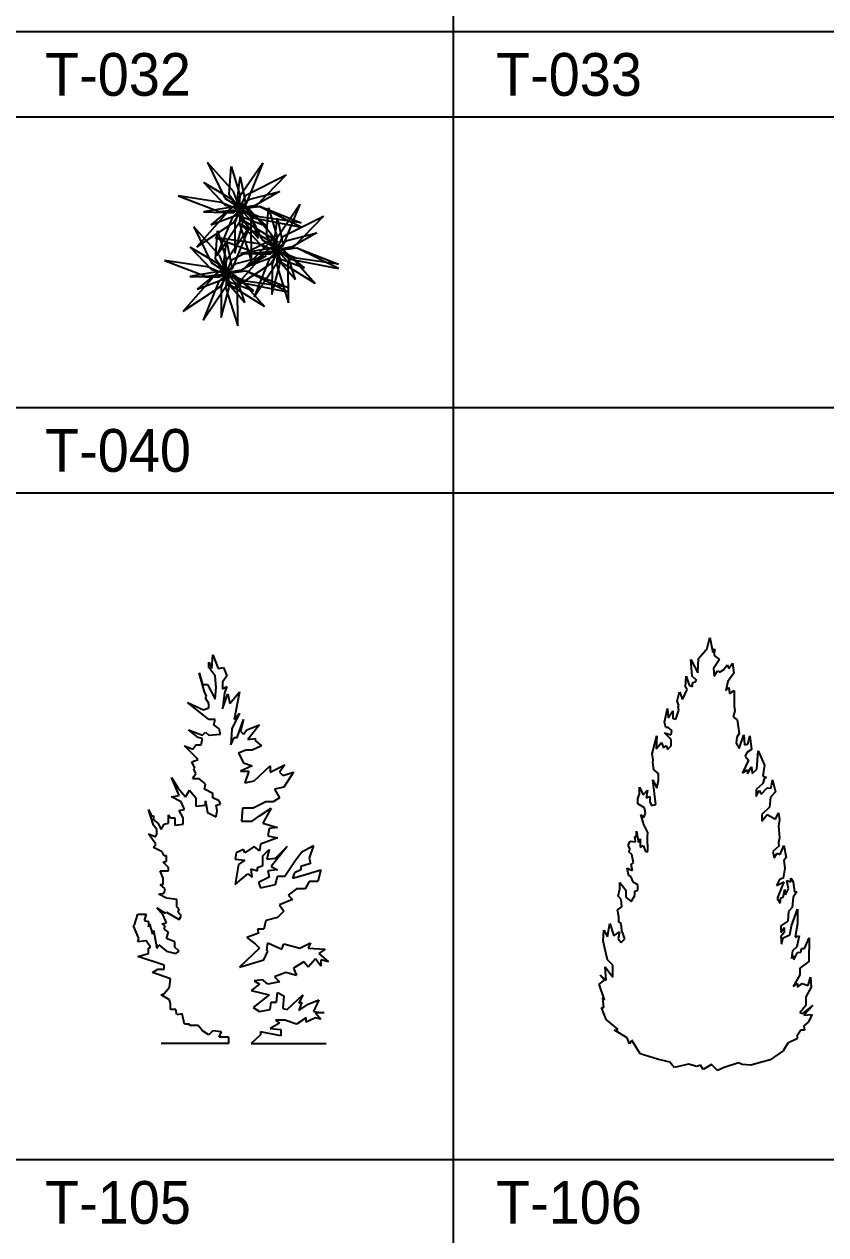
# Model space of a CAD drawing. Header units: millimetres. Extents: x 0 to 25200, y 0 to 17820.
# Drawn here: x 5728 to 7980, y 8963 to 12363 of the extents above; entities that cross this region are included whole.
import ezdxf
from ezdxf.enums import TextEntityAlignment as Align

# ---------------------------------------------------------------- set-up
doc = ezdxf.new("R2010")
doc.units = ezdxf.units.MM
doc.header["$LTSCALE"] = 100
doc.header["$MEASUREMENT"] = 0
for name, color, linetype in [('CO-TREE', 251, 'Continuous'), ('TB-FORM', 7, 'Continuous'), ('TB-TEXT', 4, 'Continuous')]:
    doc.layers.add(name, color=color, linetype=linetype)
doc.styles.add('DH-TEXT', font='')
doc.styles.get('DH-TEXT').set_extended_font_data('HY울릉도L')

# ---------------------------------------------------------------- blocks, each defined once
blk = doc.blocks.new('T-040')
at = {"layer": 'CO-TREE'}
for p, q in [((-107.3, 235), (-58.7, 134.7)), ((-34, 153.8), (-107.3, 235)), ((-45.9, 144.3), (-40.4, 223.9)), ((-40.4, 223.9), (-16.5, 144.3)), ((-19.6, 135.5), (48.1, 234.2)), ((48.1, 234.2), (0.3, 118)), ((-56.3, 114.8), (-117.6, 178.5)), ((-117.6, 178.5), (-41.9, 133.9)), ((-24.4, 118.8), (-14.9, 195.2)), ((-14.9, 195.2), (1.1, 118)), ((0.3, 143.5), (114.2, 200.8)), ((114.2, 200.8), (28.9, 112.4)), ((-189.3, 141.1), (-74.6, 97.3)), ((-68.2, 122.8), (-189.3, 141.1)), ((-18.1, 107.7), (-45.9, 144.3)), ((-17.3, 108.5), (-34, 153.8)), ((-16.5, 144.3), (-18.1, 107.7)), ((-17.3, 105.3), (0.3, 143.5)), ((12.2, 132.3), (95.8, 153.8)), ((95.8, 153.8), (26.6, 114)), ((-37.3, 109.9), (-118.1, 96.2)), ((-34, 112.1), (-97.5, 60.2)), ((-74.6, 97.3), (-20.4, 102.9)), ((-20.4, 102.9), (-68.2, 122.8)), ((-58.7, 134.7), (-17.3, 108.5)), ((-15.7, 105.3), (-56.3, 114.8)), ((-41.9, 133.9), (-15.7, 105.3)), ((-16, 104.5), (-37.6, 80)), ((-20.7, 103.4), (-37.3, 109.9)), ((-35.1, 94.1), (-20.7, 103.4)), ((-18.5, 103.4), (-34, 112.1)), ((-16.4, 104.9), (-30.1, 66.3)), ((-16.5, 106.1), (-24.4, 118.8)), ((-23.2, 88.3), (-18.5, 103.4)), ((-17.3, 106.1), (-19.6, 135.5)), ((-18.1, 106.1), (12.2, 132.3)), ((26.6, 114), (-18.1, 106.1)), ((0.3, 118), (-17.3, 106.1)), ((28.9, 112.4), (-17.3, 105.3)), ((-15.6, 104.5), (-16.7, 63)), ((1.1, 118), (-16.5, 106.1)), ((1, 105.6), (-16.4, 104.5)), ((-7.7, 64.8), (-16.4, 104.9)), ((-16.4, 104.5), (-14.2, 84)), ((-16, 104.2), (39.6, 112.1)), ((-13.5, 73.5), (-16, 104.5)), ((37.7, 82.5), (-16, 104.2)), ((-15.7, 106.1), (28.1, 83)), ((-2.9, 70.2), (-15.7, 106.1)), ((15.4, 72.1), (-15.6, 104.5)), ((40.3, 111), (-15.3, 104.9)), ((-15.3, 104.9), (21.2, 79.6)), ((17, 80.6), (-10.9, 106.9)), ((-10.9, 106.9), (-8.5, 74.2)), ((-3, 118.8), (45.6, 18.5)), ((70.3, 37.6), (-3, 118.8)), ((61.2, 55.5), (1, 105.6)), ((39.6, 112.1), (156.4, 65.6)), ((156.4, 53.3), (40.3, 111)), ((58.3, 28), (63.9, 107.6)), ((63.9, 107.6), (87.8, 28)), ((84.6, 19.3), (152.3, 118)), ((152.3, 118), (104.5, 1.8)), ((-52.1, 94.8), (-137.2, -1.9)), ((-118.1, 96.2), (-35.1, 94.1)), ((-97.5, 60.2), (-23.2, 88.3)), ((-37.6, 80), (-80.6, -26.4)), ((-80.6, -26.4), (-13.5, 73.5)), ((-13.1, 99.5), (-52.1, 94.8)), ((-32.2, 67.7), (-13.1, 99.5)), ((-14.2, 84), (61.2, 55.5)), ((-8.5, 74.2), (36.1, 22.5)), ((91.1, 11.3), (-2.9, 70.2)), ((16.5, -42.6), (15.4, 72.1)), ((36.1, 22.5), (17, 80.6)), ((21.2, 79.6), (156.4, 53.3)), ((28.1, 83), (91.1, 11.3)), ((156.4, 65.6), (37.7, 82.5)), ((79.8, 2.5), (89.4, 79)), ((89.4, 79), (105.3, 1.8)), ((104.5, 27.2), (218.4, 84.6)), ((218.4, 84.6), (133.2, -3.8)), ((-145.7, 54.1), (-97.1, -46.2)), ((-72.4, -27.1), (-145.7, 54.1)), ((-137.2, -1.9), (-32.2, 67.7)), ((-84.3, -36.7), (-78.8, 42.9)), ((-78.8, 42.9), (-54.9, -36.7)), ((-58, -45.4), (9.7, 53.3)), ((9.7, 53.3), (-38.1, -63)), ((-30.1, 66.3), (-30.4, -19.5)), ((-30.4, -19.5), (-7.7, 64.8)), ((-16.7, 63), (16.5, -42.6)), ((48, -1.4), (-13.4, 62.3)), ((-13.4, 62.3), (62.3, 17.7)), ((87, -7.8), (70.3, 37.6)), ((116.4, 16.1), (200.1, 37.6)), ((200.1, 37.6), (130.8, -2.2)), ((-85.1, 24.8), (29.6, -18.9)), ((36, 6.5), (-85.1, 24.8)), ((-62.8, -62.2), (-53.3, 14.3)), ((-53.3, 14.3), (-37.3, -63)), ((-38.1, -37.5), (75.8, 19.8)), ((75.8, 19.8), (-9.5, -68.5)), ((83.8, -13.4), (36, 6.5)), ((45.6, 18.5), (87, -7.8)), ((86.2, -8.6), (58.3, 28)), ((62.3, 17.7), (88.6, -11)), ((87.8, -10.2), (79.8, 2.5)), ((87, -10.2), (84.6, 19.3)), ((87.8, 28), (86.2, -8.6)), ((86.2, -10.2), (116.4, 16.1)), ((87, -11), (104.5, 27.2)), ((104.5, 1.8), (87, -10.2)), ((105.3, 1.8), (87.8, -10.2)), ((-94.7, -66.1), (-156, -2.4)), ((-156, -2.4), (-80.3, -47)), ((-55.7, -72.5), (-72.4, -27.1)), ((52.2, -21.5), (-33, -118.1)), ((-26.2, -48.6), (57.4, -27.1)), ((66.9, -6.3), (-13.9, -20)), ((-13.9, -20), (69.1, -22.2)), ((57.4, -27.1), (-11.9, -66.9)), ((70.2, -4.2), (6.7, -56.1)), ((6.7, -56.1), (81, -28)), ((29.6, -18.9), (83.8, -13.4)), ((88.6, -11), (48, -1.4)), ((91.1, -16.8), (52.2, -21.5)), ((88.2, -11.7), (66.6, -36.3)), ((83.5, -12.8), (66.9, -6.3)), ((69.1, -22.2), (83.5, -12.8)), ((85.7, -12.8), (70.2, -4.2)), ((72, -48.5), (91.1, -16.8)), ((87.9, -11.4), (74.2, -50)), ((81, -28), (85.7, -12.8)), ((130.8, -2.2), (86.2, -10.2)), ((133.2, -3.8), (87, -11)), ((88.6, -11.7), (87.5, -53.2)), ((105.2, -10.7), (87.9, -11.7)), ((96.5, -51.4), (87.9, -11.4)), ((87.9, -11.7), (90, -32.3)), ((88.2, -12.1), (143.8, -4.2)), ((90.8, -42.8), (88.2, -11.7)), ((142, -33.7), (88.2, -12.1)), ((101.3, -46), (88.6, -10.2)), ((88.6, -10.2), (132.4, -33.3)), ((119.6, -44.2), (88.6, -11.7)), ((144.5, -5.3), (89, -11.4)), ((89, -11.4), (125.4, -36.6)), ((90, -32.3), (165.4, -60.8)), ((93.4, -9.4), (95.7, -42)), ((121.2, -35.7), (93.4, -9.4)), ((165.4, -60.8), (105.2, -10.7)), ((132.4, -33.3), (195.3, -104.9)), ((260.7, -50.7), (142, -33.7)), ((143.8, -4.2), (260.7, -50.7)), ((260.7, -63), (144.5, -5.3)), ((-227.7, -39.9), (-113, -83.7)), ((-106.6, -58.2), (-227.7, -39.9)), ((-58.8, -78.1), (-106.6, -58.2)), ((-97.1, -46.2), (-55.7, -72.5)), ((-54.1, -75.7), (-94.7, -66.1)), ((-56.5, -73.3), (-84.3, -36.7)), ((-80.3, -47), (-54.1, -75.7)), ((-54.9, -74.9), (-62.8, -62.2)), ((-55.7, -74.9), (-58, -45.4)), ((-54.9, -36.7), (-56.5, -73.3)), ((-56.5, -74.9), (-26.2, -48.6)), ((-11.9, -66.9), (-56.5, -74.9)), ((-55.7, -75.7), (-38.1, -37.5)), ((-38.1, -63), (-55.7, -74.9)), ((-37.3, -63), (-54.9, -74.9)), ((-33, -118.1), (72, -48.5)), ((66.6, -36.3), (23.7, -142.6)), ((23.7, -142.6), (90.8, -42.8)), ((74.2, -50), (73.8, -135.8)), ((73.8, -135.8), (96.5, -51.4)), ((87.5, -53.2), (120.7, -158.9)), ((95.7, -42), (140.3, -93.8)), ((195.3, -104.9), (101.3, -46)), ((120.7, -158.9), (119.6, -44.2)), ((140.3, -93.8), (121.2, -35.7)), ((125.4, -36.6), (260.7, -63)), ((-90.5, -86.2), (-175.6, -182.8)), ((-75.7, -71), (-156.5, -84.7)), ((-156.5, -84.7), (-73.5, -86.9)), ((-72.4, -68.9), (-135.9, -120.8)), ((-135.9, -120.8), (-61.6, -92.7)), ((-76, -101), (-119, -207.4)), ((-113, -83.7), (-58.8, -78.1)), ((-51.5, -81.5), (-90.5, -86.2)), ((-54.4, -76.5), (-76, -101)), ((-59.1, -77.5), (-75.7, -71)), ((-73.5, -86.9), (-59.1, -77.5)), ((-56.9, -77.5), (-72.4, -68.9)), ((-70.6, -113.2), (-51.5, -81.5)), ((-54.8, -76.1), (-68.5, -114.7)), ((-61.6, -92.7), (-56.9, -77.5)), ((-9.5, -68.5), (-55.7, -75.7)), ((-54, -76.5), (-55.1, -117.9)), ((-37.4, -75.4), (-54.8, -76.5)), ((-46.1, -116.1), (-54.8, -76.1)), ((-54.8, -76.5), (-52.6, -97)), ((-54.4, -76.8), (1.2, -68.9)), ((-51.9, -107.5), (-54.4, -76.5)), ((-0.7, -98.5), (-54.4, -76.8)), ((-41.3, -110.7), (-54.1, -74.9)), ((-54.1, -74.9), (-10.3, -98)), ((-23, -108.9), (-54, -76.5)), ((1.9, -70), (-53.7, -76.1)), ((-53.7, -76.1), (-17.2, -101.3)), ((-52.6, -97), (22.8, -125.5)), ((-21.4, -100.4), (-49.3, -74.1)), ((-49.3, -74.1), (-46.9, -106.7)), ((22.8, -125.5), (-37.4, -75.4)), ((-2.3, -158.5), (-21.4, -100.4)), ((-17.2, -101.3), (118, -127.7)), ((-10.3, -98), (52.7, -169.6)), ((118, -115.4), (-0.7, -98.5)), ((1.2, -68.9), (118, -115.4)), ((118, -127.7), (1.9, -70)), ((-175.6, -182.8), (-70.6, -113.2)), ((-119, -207.4), (-51.9, -107.5)), ((-68.5, -114.7), (-68.8, -200.5)), ((-68.8, -200.5), (-46.1, -116.1)), ((-55.1, -117.9), (-21.9, -223.6)), ((-46.9, -106.7), (-2.3, -158.5)), ((52.7, -169.6), (-41.3, -110.7)), ((-21.9, -223.6), (-23, -108.9))]:
    blk.add_line(p, q, dxfattribs=at)
blk = doc.blocks.new('T-105')
at = {"layer": 'CO-TREE'}
for p, q in [((142.7456, 1052.672), (145.7152, 1091.328)), ((145.7152, 1091.328), (160.5888, 1052.672)), ((133.8112, 1055.6416), (133.8112, 1070.5152)), ((133.8112, 1070.5152), (142.7456, 1052.672)), ((151.6544, 1031.8592), (133.8112, 1055.6416)), ((160.5888, 1052.672), (175.4368, 1055.6416)), ((175.4368, 1055.6416), (184.3712, 1031.8592)), ((121.9328, 987.2384), (107.0592, 1040.768)), ((107.0592, 1040.768), (115.968, 1008.0512)), ((154.624, 999.1424), (151.6544, 1031.8592)), ((184.3712, 1031.8592), (172.4672, 1014.016)), ((115.968, 1008.0512), (130.8416, 1008.0512)), ((127.872, 975.36), (121.9328, 987.2384)), ((130.8416, 1008.0512), (151.6544, 966.4256)), ((151.6544, 966.4256), (154.624, 999.1424)), ((172.4672, 1014.016), (172.4672, 996.1728)), ((172.4672, 996.1728), (184.3712, 1002.112)), ((184.3712, 1002.112), (178.432, 984.2688)), ((193.28, 954.5472), (220.0576, 987.2384)), ((220.0576, 987.2384), (205.184, 909.9264)), ((118.9632, 921.8304), (74.3424, 957.5168)), ((74.3424, 957.5168), (118.9632, 936.704)), ((124.9024, 969.3952), (127.872, 975.36)), ((133.8112, 954.5472), (124.9024, 969.3952)), ((133.8112, 942.6432), (133.8112, 954.5472)), ((178.432, 984.2688), (172.4672, 939.6736)), ((172.4672, 939.6736), (187.3408, 981.2992)), ((187.3408, 981.2992), (193.28, 954.5472)), ((118.9632, 936.704), (133.8112, 942.6432)), ((133.8112, 909.9264), (118.9632, 921.8304)), ((220.0576, 927.7696), (199.2448, 883.1744)), ((205.184, 909.9264), (220.0576, 927.7696)), ((151.6544, 909.9264), (133.8112, 909.9264)), ((148.6848, 895.0528), (151.6544, 909.9264)), ((163.5584, 883.1744), (148.6848, 895.0528)), ((214.1184, 859.3664), (231.936, 909.9264)), ((231.936, 909.9264), (223.0272, 877.2096)), ((240.8704, 880.2048), (276.5568, 895.0528)), ((276.5568, 895.0528), (243.84, 853.4272)), ((104.0896, 859.3664), (77.312, 880.2048)), ((77.312, 880.2048), (115.968, 865.3312)), ((115.968, 856.3968), (104.0896, 859.3664)), ((112.9984, 838.5536), (115.968, 856.3968)), ((115.968, 865.3312), (124.9024, 874.24)), ((124.9024, 874.24), (133.8112, 865.3312)), ((133.8112, 865.3312), (166.528, 868.3008)), ((166.528, 868.3008), (163.5584, 883.1744)), ((199.2448, 883.1744), (196.2752, 838.5536)), ((196.2752, 838.5536), (205.184, 859.3664)), ((205.184, 859.3664), (214.1184, 859.3664)), ((223.0272, 877.2096), (231.936, 868.3008)), ((231.936, 868.3008), (240.8704, 880.2048)), ((243.84, 853.4272), (264.6528, 856.3968)), ((264.6528, 856.3968), (264.6528, 850.4576)), ((264.6528, 850.4576), (282.496, 835.584)), ((104.0896, 796.928), (65.4336, 835.584)), ((65.4336, 835.584), (89.216, 826.6752)), ((89.216, 826.6752), (98.1248, 838.5536)), ((98.1248, 838.5536), (112.9984, 838.5536)), ((237.9008, 823.7056), (217.088, 814.7712)), ((255.744, 823.7056), (237.9008, 823.7056)), ((282.496, 835.584), (255.744, 823.7056)), ((86.2464, 790.9888), (104.0896, 796.928)), ((95.1552, 773.1456), (86.2464, 790.9888)), ((217.088, 814.7712), (231.936, 788.0192)), ((231.936, 788.0192), (255.744, 779.0848)), ((306.2784, 761.2416), (347.9296, 782.0544)), ((347.9296, 782.0544), (333.056, 761.2416)), ((89.216, 743.3984), (92.1856, 749.3632)), ((92.1856, 770.176), (95.1552, 773.1456)), ((98.1248, 758.272), (92.1856, 770.176)), ((92.1856, 749.3632), (98.1248, 758.272)), ((255.744, 779.0848), (223.0272, 764.2112)), ((223.0272, 764.2112), (246.8096, 764.2112)), ((246.8096, 764.2112), (234.9312, 731.52)), ((261.6832, 737.4592), (306.2784, 779.0848)), ((306.2784, 779.0848), (306.2784, 761.2416)), ((333.056, 761.2416), (341.9648, 752.3328)), ((341.9648, 752.3328), (371.712, 761.2416)), ((371.712, 761.2416), (344.9344, 719.616)), ((50.56, 695.8336), (29.7472, 746.3936)), ((29.7472, 746.3936), (47.5904, 716.6464)), ((47.5904, 716.6464), (68.4032, 692.864)), ((107.0592, 743.3984), (89.216, 743.3984)), ((124.9024, 728.5504), (107.0592, 743.3984)), ((121.9328, 713.6768), (124.9024, 728.5504)), ((234.9312, 731.52), (261.6832, 737.4592)), ((344.9344, 719.616), (318.1824, 713.6768)), ((29.7472, 692.864), (50.56, 695.8336)), ((56.4992, 677.9904), (29.7472, 692.864)), ((68.4032, 692.864), (80.2816, 710.7072)), ((80.2816, 710.7072), (98.1248, 689.8944)), ((98.1248, 689.8944), (98.1248, 666.0864)), ((145.7152, 701.7728), (121.9328, 713.6768)), ((124.9024, 669.056), (124.9024, 680.96)), ((124.9024, 680.96), (130.8416, 648.2432)), ((145.7152, 689.8944), (145.7152, 701.7728)), ((163.5584, 680.96), (145.7152, 689.8944)), ((166.528, 672.0512), (163.5584, 680.96)), ((333.056, 689.8944), (315.2128, 677.9904)), ((318.1824, 713.6768), (333.056, 689.8944)), ((-20.8128, 612.5568), (-35.6864, 657.1776)), ((-35.6864, 657.1776), (-26.752, 639.3344)), ((50.56, 654.208), (65.4336, 657.1776)), ((62.464, 633.3952), (50.56, 654.208)), ((65.4336, 657.1776), (56.4992, 677.9904)), ((98.1248, 666.0864), (124.9024, 669.056)), ((130.8416, 648.2432), (154.624, 636.3648)), ((154.624, 669.056), (166.528, 672.0512)), ((157.6192, 654.208), (154.624, 669.056)), ((154.624, 636.3648), (157.6192, 654.208)), ((228.9664, 660.1472), (225.9968, 624.4608)), ((258.7136, 660.1472), (228.9664, 660.1472)), ((294.4, 677.9904), (258.7136, 660.1472)), ((276.5568, 639.3344), (309.2736, 660.1472)), ((309.2736, 660.1472), (285.4656, 618.5216)), ((315.2128, 677.9904), (294.4, 677.9904)), ((-26.752, 639.3344), (-20.8128, 639.3344)), ((-20.8128, 639.3344), (-20.8128, 627.4304)), ((-20.8128, 627.4304), (-8.9088, 618.5216)), ((-11.8784, 600.6784), (-20.8128, 612.5568)), ((-8.9088, 618.5216), (0, 600.6784)), ((0, 600.6784), (8.9344, 615.552)), ((8.9344, 615.552), (20.8128, 618.5216)), ((20.8128, 618.5216), (20.8128, 642.304)), ((20.8128, 642.304), (26.7776, 633.3952)), ((26.7776, 633.3952), (38.656, 633.3952)), ((38.656, 633.3952), (38.656, 612.5568)), ((38.656, 612.5568), (62.464, 615.552)), ((62.464, 615.552), (62.464, 633.3952)), ((225.9968, 624.4608), (255.744, 624.4608)), ((255.744, 624.4608), (276.5568, 639.3344)), ((285.4656, 618.5216), (327.1168, 606.6176)), ((-14.8736, 559.0528), (-35.6864, 588.7744)), ((-35.6864, 588.7744), (-14.8736, 579.8656)), ((-14.8736, 579.8656), (-14.8736, 585.8048)), ((-14.8736, 585.8048), (-11.8784, 585.8048)), ((-11.8784, 585.8048), (-11.8784, 600.6784)), ((303.3088, 603.648), (300.3392, 582.8352)), ((300.3392, 582.8352), (327.1168, 576.896)), ((327.1168, 606.6176), (303.3088, 603.648)), ((-20.8128, 550.1184), (-14.8736, 559.0528)), ((2.9696, 538.2144), (-20.8128, 550.1184)), ((231.936, 544.1792), (211.1232, 535.2448)), ((234.9312, 535.2448), (231.936, 544.1792)), ((261.6832, 553.088), (234.9312, 535.2448)), ((276.5568, 541.2096), (261.6832, 553.088)), ((279.5264, 559.0528), (276.5568, 541.2096)), ((327.1168, 576.896), (279.5264, 559.0528)), ((285.4656, 526.336), (303.3088, 544.1792)), ((303.3088, 544.1792), (297.3696, 517.4016)), ((353.8688, 553.088), (309.2736, 496.5888)), ((321.152, 520.3968), (353.8688, 553.088)), ((395.4944, 538.2144), (428.2112, 556.0576)), ((428.2112, 556.0576), (416.3072, 520.3968)), ((8.9344, 526.336), (2.9696, 538.2144)), ((5.9648, 508.4928), (14.8736, 511.4624)), ((14.8736, 526.336), (8.9344, 526.336)), ((14.8736, 511.4624), (14.8736, 526.336)), ((211.1232, 535.2448), (208.1536, 517.4016)), ((208.1536, 517.4016), (234.9312, 514.432)), ((234.9312, 514.432), (217.088, 502.5536)), ((285.4656, 499.5584), (285.4656, 526.336)), ((297.3696, 517.4016), (321.152, 520.3968)), ((347.9296, 469.8368), (377.6512, 514.432)), ((377.6512, 514.432), (395.4944, 538.2144)), ((416.3072, 520.3968), (419.2768, 505.5232)), ((5.9648, 463.8976), (-2.9696, 484.7104)), ((-2.9696, 484.7104), (20.8128, 484.7104)), ((20.8128, 493.6192), (5.9648, 508.4928)), ((20.8128, 484.7104), (20.8128, 493.6192)), ((217.088, 502.5536), (208.1536, 446.0544)), ((255.744, 466.8672), (252.7744, 490.6496)), ((252.7744, 490.6496), (270.6176, 484.7104)), ((270.6176, 493.6192), (285.4656, 499.5584)), ((270.6176, 484.7104), (270.6176, 493.6192)), ((327.1168, 487.68), (300.3392, 484.7104)), ((300.3392, 484.7104), (303.3088, 466.8672)), ((309.2736, 496.5888), (327.1168, 487.68)), ((374.6816, 478.7456), (368.7424, 463.8976)), ((392.5248, 487.68), (374.6816, 478.7456)), ((389.5552, 469.8368), (449.024, 487.68)), ((419.2768, 505.5232), (392.5248, 496.5888)), ((392.5248, 496.5888), (392.5248, 487.68)), ((449.024, 487.68), (440.0896, 454.9632)), ((11.904, 434.1504), (-2.9696, 446.0544)), ((-2.9696, 446.0544), (5.9648, 446.0544)), ((5.9648, 446.0544), (5.9648, 463.8976)), ((208.1536, 446.0544), (243.84, 475.776)), ((243.84, 475.776), (255.744, 466.8672)), ((303.3088, 466.8672), (273.5872, 451.9936)), ((273.5872, 451.9936), (279.5264, 437.12)), ((279.5264, 437.12), (321.152, 446.0544)), ((321.152, 446.0544), (327.1168, 469.8368)), ((327.1168, 469.8368), (347.9296, 469.8368)), ((368.7424, 463.8976), (389.5552, 469.8368)), ((416.3072, 454.9632), (404.4288, 434.1504)), ((440.0896, 454.9632), (416.3072, 454.9632)), ((-5.9392, 419.2768), (8.9344, 422.2464)), ((14.8736, 407.3984), (-5.9392, 419.2768)), ((8.9344, 422.2464), (11.904, 434.1504)), ((380.6208, 434.1504), (356.8384, 416.3072)), ((356.8384, 416.3072), (368.7424, 404.4032)), ((404.4288, 434.1504), (380.6208, 434.1504)), ((5.9648, 359.808), (-11.8784, 380.6208)), ((-11.8784, 380.6208), (11.904, 365.7472)), ((44.6208, 404.4032), (14.8736, 407.3984)), ((44.6208, 383.5904), (44.6208, 404.4032)), ((50.56, 377.6512), (44.6208, 383.5904)), ((47.5904, 368.7424), (50.56, 377.6512)), ((368.7424, 404.4032), (333.056, 389.5552)), ((333.056, 389.5552), (344.9344, 371.712)), ((-74.3424, 333.056), (-65.408, 362.7776)), ((-65.408, 362.7776), (-41.6256, 362.7776)), ((-41.6256, 362.7776), (-47.5648, 344.9344)), ((-47.5648, 344.9344), (-35.6864, 341.9648)), ((-35.6864, 341.9648), (-35.6864, 327.0912)), ((14.8736, 338.9952), (5.9648, 359.808)), ((11.904, 365.7472), (14.8736, 368.7424)), ((14.8736, 368.7424), (50.56, 347.904)), ((56.4992, 356.8384), (47.5904, 368.7424)), ((50.56, 347.904), (56.4992, 356.8384)), ((294.4, 344.9344), (288.4352, 321.152)), ((327.1168, 353.8688), (294.4, 344.9344)), ((344.9344, 371.712), (327.1168, 353.8688)), ((-77.312, 330.0608), (-74.3424, 333.056)), ((-62.4384, 294.4), (-77.312, 330.0608)), ((-35.6864, 327.0912), (-32.7168, 336.0256)), ((-32.7168, 336.0256), (-23.7824, 306.2784)), ((-23.7824, 306.2784), (-20.8128, 318.1824)), ((-20.8128, 318.1824), (-11.8784, 267.6224)), ((2.9696, 336.0256), (14.8736, 338.9952)), ((11.904, 330.0608), (2.9696, 336.0256)), ((8.9344, 321.152), (11.904, 330.0608)), ((20.8128, 312.2432), (8.9344, 321.152)), ((14.8736, 294.4), (20.8128, 312.2432)), ((273.5872, 309.248), (240.8704, 297.3696)), ((270.6176, 321.152), (273.5872, 309.248)), ((288.4352, 321.152), (270.6176, 321.152)), ((-65.408, 285.4656), (-62.4384, 294.4)), ((-41.6256, 288.4352), (-65.408, 285.4656)), ((-29.7216, 270.592), (-41.6256, 288.4352)), ((-11.8784, 267.6224), (-5.9392, 276.5568)), ((-5.9392, 276.5568), (14.8736, 258.7136)), ((38.656, 285.4656), (14.8736, 294.4)), ((38.656, 270.592), (38.656, 285.4656)), ((240.8704, 297.3696), (264.6528, 279.5264)), ((264.6528, 279.5264), (276.5568, 267.6224)), ((297.3696, 261.6832), (300.3392, 282.496)), ((300.3392, 282.496), (338.9952, 264.6528)), ((338.9952, 264.6528), (344.9344, 279.5264)), ((344.9344, 279.5264), (389.5552, 267.6224)), ((389.5552, 267.6224), (419.2768, 282.496)), ((419.2768, 282.496), (413.3376, 267.6224)), ((-65.408, 243.84), (-35.6864, 252.7488)), ((8.9344, 220.0576), (-65.408, 243.84)), ((-35.6864, 267.6224), (-29.7216, 270.592)), ((-35.6864, 252.7488), (-35.6864, 267.6224)), ((14.8736, 258.7136), (41.6256, 252.7488)), ((50.56, 258.7136), (38.656, 270.592)), ((41.6256, 252.7488), (50.56, 258.7136)), ((276.5568, 267.6224), (220.0576, 214.0928)), ((288.4352, 234.9056), (300.3392, 258.7136)), ((300.3392, 258.7136), (297.3696, 261.6832)), ((413.3376, 267.6224), (460.928, 264.6528)), ((460.928, 264.6528), (443.0848, 252.7488)), ((443.0848, 252.7488), (469.8368, 228.9664)), ((-23.7824, 199.2448), (-8.9088, 208.1536)), ((-8.9088, 208.1536), (8.9344, 208.1536)), ((8.9344, 208.1536), (8.9344, 220.0576)), ((220.0576, 214.0928), (288.4352, 234.9056)), ((401.4336, 228.9664), (371.712, 211.1232)), ((371.712, 211.1232), (380.6208, 190.3104)), ((413.3376, 214.0928), (401.4336, 228.9664)), ((434.1504, 237.9008), (413.3376, 214.0928)), ((449.024, 217.0624), (434.1504, 237.9008)), ((469.8368, 228.9664), (449.024, 234.9056)), ((449.024, 234.9056), (449.024, 217.0624)), ((26.7776, 181.4016), (-23.7824, 199.2448)), ((23.7824, 157.5936), (26.7776, 181.4016)), ((285.4656, 178.4064), (261.6832, 175.4368)), ((261.6832, 175.4368), (276.5568, 166.528)), ((300.3392, 166.528), (285.4656, 178.4064)), ((333.056, 172.4672), (300.3392, 166.528)), ((350.8992, 199.2448), (318.1824, 187.3408)), ((318.1824, 187.3408), (333.056, 172.4672)), ((380.6208, 190.3104), (350.8992, 199.2448)), ((0, 136.7808), (8.9344, 139.7504)), ((23.7824, 121.9072), (0, 136.7808)), ((8.9344, 139.7504), (23.7824, 157.5936)), ((276.5568, 166.528), (252.7744, 148.6848)), ((252.7744, 148.6848), (303.3088, 136.7808)), ((303.3088, 136.7808), (258.7136, 101.0944)), ((324.1216, 115.968), (327.1168, 142.7456)), ((327.1168, 142.7456), (344.9344, 133.8112)), ((353.8688, 95.1552), (398.464, 136.7808)), ((398.464, 136.7808), (386.5856, 112.9984)), ((26.7776, 110.0288), (23.7824, 121.9072)), ((26.7776, 95.1552), (26.7776, 110.0288)), ((306.2784, 95.1552), (309.2736, 115.968)), ((309.2736, 115.968), (324.1216, 115.968)), ((344.9344, 133.8112), (341.9648, 98.1248)), ((395.4944, 115.968), (386.5856, 92.1856)), ((386.5856, 112.9984), (395.4944, 115.968)), ((386.5856, 92.1856), (413.3376, 110.0288)), ((413.3376, 110.0288), (443.0848, 121.9072)), ((443.0848, 121.9072), (428.2112, 89.216)), ((41.6256, 95.1552), (26.7776, 95.1552)), ((44.6208, 80.2816), (41.6256, 95.1552)), ((59.4688, 83.2512), (44.6208, 80.2816)), ((65.4336, 53.5296), (59.4688, 83.2512)), ((258.7136, 101.0944), (276.5568, 89.216)), ((276.5568, 89.216), (306.2784, 95.1552)), ((341.9648, 98.1248), (353.8688, 95.1552)), ((407.3984, 71.3728), (380.6208, 53.5296)), ((434.1504, 71.3728), (407.3984, 59.4688)), ((407.3984, 59.4688), (407.3984, 71.3728)), ((428.2112, 89.216), (457.9328, 86.2464)), ((457.9328, 86.2464), (434.1504, 86.2464)), ((434.1504, 86.2464), (449.024, 68.4032)), ((449.024, 68.4032), (434.1504, 71.3728)), ((80.2816, 53.5296), (65.4336, 53.5296)), ((80.2816, 50.56), (80.2816, 53.5296)), ((104.0896, 50.56), (80.2816, 50.56)), ((115.968, 35.6864), (104.0896, 50.56)), ((133.8112, 23.7824), (115.968, 35.6864)), ((145.7152, 35.6864), (133.8112, 23.7824)), ((169.4976, 32.7168), (145.7152, 35.6864)), ((333.056, 56.4992), (306.2784, 41.6256)), ((306.2784, 41.6256), (336.0256, 38.656)), ((347.9296, 65.408), (321.152, 65.408)), ((321.152, 65.408), (333.056, 56.4992)), ((336.0256, 38.656), (336.0256, 20.8128)), ((380.6208, 53.5296), (347.9296, 65.408)), ((190.3104, 0), (0, 0)), ((163.5584, 17.8432), (169.4976, 32.7168)), ((190.3104, 17.8432), (163.5584, 17.8432)), ((190.3104, 0), (190.3104, 17.8432)), ((279.5264, 23.7824), (252.7744, 0)), ((252.7744, 0), (463.8976, 0)), ((336.0256, 20.8128), (279.5264, 32.7168)), ((279.5264, 32.7168), (279.5264, 23.7824))]:
    blk.add_line(p, q, dxfattribs=at)
blk = doc.blocks.new('T-106')
at = {"layer": 'CO-TREE'}
for p, q in [((-39.3012, 1178.3988), (-30.942, 1211.8572)), ((-30.942, 1211.8572), (-22.5828, 1170.0396)), ((-62.7156, 1153.2996), (-44.334, 1175.0508)), ((-44.334, 1175.0508), (-39.3012, 1178.3988)), ((-22.5828, 1170.0396), (-17.5716, 1180.062)), ((-17.5716, 1180.062), (-19.2348, 1161.6588)), ((-19.2348, 1161.6588), (-4.1796, 1149.9516)), ((-84.4668, 1149.9516), (-64.4004, 1113.1668)), ((-81.1188, 1103.1228), (-84.4668, 1149.9516)), ((-64.4004, 1113.1668), (-62.7156, 1153.2996)), ((-4.1796, 1149.9516), (-20.898, 1124.874)), ((-20.898, 1124.874), (-19.2348, 1103.1228)), ((7.5276, 1121.526), (17.5716, 1134.8964)), ((17.5716, 1134.8964), (22.5828, 1124.874)), ((22.5828, 1124.874), (32.6268, 1139.9292)), ((32.6268, 1139.9292), (35.9532, 1111.482)), ((-99.522, 1073.0124), (-97.8588, 1103.1228)), ((-97.8588, 1103.1228), (-89.478, 1078.0452)), ((-67.7484, 1091.4156), (-81.1188, 1103.1228)), ((-79.4556, 1084.7196), (-71.0964, 1088.0676)), ((-71.0964, 1088.0676), (-67.7484, 1091.4156)), ((-19.2348, 1103.1228), (-9.1908, 1118.178)), ((-9.1908, 1118.178), (-4.1796, 1114.83)), ((-4.1796, 1114.83), (7.5276, 1121.526)), ((19.2348, 1088.0676), (14.2236, 1062.99)), ((35.9532, 1111.482), (19.2348, 1088.0676)), ((-122.9364, 1032.8796), (-116.2404, 1059.642)), ((-116.2404, 1059.642), (-107.8812, 1037.8908)), ((-107.8812, 1037.8908), (-94.5108, 1066.3164)), ((-94.5108, 1066.3164), (-99.522, 1073.0124)), ((-89.478, 1078.0452), (-79.4556, 1074.6972)), ((-79.4556, 1074.6972), (-79.4556, 1084.7196)), ((14.2236, 1062.99), (22.5828, 1071.3492)), ((22.5828, 1071.3492), (24.246, 1054.6092)), ((24.246, 1054.6092), (37.638, 1062.99)), ((37.638, 1062.99), (37.638, 1019.4876)), ((-117.9252, 1021.1724), (-122.9364, 1032.8796)), ((-119.5884, 1016.1396), (-117.9252, 1021.1724)), ((-158.058, 974.322), (-149.6988, 1012.7916)), ((-149.6988, 1012.7916), (-148.0356, 986.0292)), ((-148.0356, 986.0292), (-134.6436, 1006.1172)), ((-134.6436, 1006.1172), (-134.6436, 984.366)), ((-126.2844, 982.7028), (-117.9252, 1007.7804)), ((-117.9252, 1007.7804), (-119.5884, 1016.1396)), ((39.3012, 1006.1172), (34.29, 989.3772)), ((34.29, 989.3772), (45.9972, 981.018)), ((37.638, 1019.4876), (39.3012, 1006.1172)), ((-154.7316, 959.2668), (-158.058, 974.322)), ((-148.0356, 959.2668), (-154.7316, 959.2668)), ((-137.9916, 950.9076), (-148.0356, 959.2668)), ((-134.6436, 984.366), (-126.2844, 982.7028)), ((45.9972, 981.018), (51.0084, 942.5484)), ((-193.2012, 885.6756), (-179.8092, 935.8524)), ((-179.8092, 935.8524), (-181.494, 899.0676)), ((-158.058, 944.2116), (-139.6764, 939.2004)), ((-139.6764, 925.83), (-158.058, 944.2116)), ((-139.6764, 939.2004), (-137.9916, 950.9076)), ((-139.6764, 907.4268), (-139.6764, 925.83)), ((44.334, 932.5044), (42.6492, 915.786)), ((51.0084, 942.5484), (44.334, 932.5044)), ((51.0084, 900.7308), (64.4004, 939.2004)), ((64.4004, 939.2004), (66.0636, 910.7748)), ((76.1076, 912.438), (81.1188, 935.8524)), ((81.1188, 935.8524), (86.1516, 897.3828)), ((-189.8532, 868.9572), (-193.2012, 885.6756)), ((-181.494, 899.0676), (-166.4388, 917.4492)), ((-166.4388, 917.4492), (-161.406, 902.4156)), ((-161.406, 902.4156), (-153.0468, 909.09)), ((-153.0468, 909.09), (-149.6988, 897.3828)), ((-149.6988, 897.3828), (-139.6764, 907.4268)), ((42.6492, 915.786), (51.0084, 900.7308)), ((66.0636, 910.7748), (76.1076, 912.438)), ((72.7596, 889.0236), (67.7484, 878.9796)), ((86.1516, 897.3828), (72.7596, 889.0236)), ((101.2068, 842.1948), (104.5332, 894.0348)), ((104.5332, 894.0348), (122.9364, 853.902)), ((-191.5164, 860.598), (-189.8532, 868.9572)), ((-188.1684, 840.51), (-191.5164, 860.598)), ((77.7708, 867.2724), (61.0524, 832.1508)), ((67.7484, 878.9796), (77.7708, 867.2724)), ((122.9364, 853.902), (117.9252, 823.7916)), ((-174.798, 830.4876), (-188.1684, 840.51)), ((-174.798, 810.3996), (-174.798, 830.4876)), ((61.0524, 832.1508), (74.4444, 840.51)), ((74.4444, 830.4876), (86.1516, 848.8908)), ((74.4444, 840.51), (74.4444, 830.4876)), ((86.1516, 848.8908), (87.8148, 830.4876)), ((87.8148, 830.4876), (101.2068, 842.1948)), ((117.9252, 823.7916), (127.9692, 818.7804)), ((127.9692, 818.7804), (121.2732, 815.4324)), ((-228.3228, 792.018), (-218.2788, 770.2668)), ((-228.3228, 771.93), (-228.3228, 792.018)), ((-218.2788, 770.2668), (-206.5716, 783.6372)), ((-206.5716, 783.6372), (-209.9196, 761.9076)), ((-191.5164, 812.0844), (-179.8092, 788.67)), ((-183.1572, 743.5044), (-191.5164, 812.0844)), ((-179.8092, 788.67), (-174.798, 810.3996)), ((117.9252, 802.0404), (99.522, 785.322)), ((99.522, 785.322), (99.522, 765.2556)), ((99.522, 765.2556), (107.8812, 781.974)), ((107.8812, 781.974), (112.914, 771.93)), ((112.914, 771.93), (129.6324, 790.3332)), ((121.2732, 815.4324), (117.9252, 802.0404)), ((129.6324, 790.3332), (141.3396, 788.67)), ((141.3396, 788.67), (144.6876, 812.0844)), ((144.6876, 812.0844), (153.0468, 778.626)), ((-233.334, 760.2228), (-228.3228, 771.93)), ((-233.334, 745.1676), (-233.334, 760.2228)), ((-209.9196, 761.9076), (-199.8756, 765.2556)), ((-199.8756, 765.2556), (-199.8756, 750.2004)), ((-199.8756, 750.2004), (-194.8644, 740.1564)), ((139.6764, 763.5708), (136.3284, 735.1452)), ((153.0468, 778.626), (139.6764, 763.5708)), ((-214.9308, 733.4604), (-233.334, 745.1676)), ((-224.9748, 715.0572), (-216.6156, 706.698)), ((-216.6156, 686.6316), (-224.9748, 715.0572)), ((-216.6156, 706.698), (-211.5828, 718.4052)), ((-211.5828, 718.4052), (-214.9308, 733.4604)), ((-194.8644, 740.1564), (-183.1572, 743.5044)), ((136.3284, 735.1452), (114.5772, 715.0572)), ((114.5772, 696.6756), (129.6324, 715.0572)), ((114.5772, 715.0572), (114.5772, 696.6756)), ((129.6324, 715.0572), (153.0468, 701.6868)), ((153.0468, 701.6868), (161.406, 720.09)), ((161.406, 720.09), (164.754, 700.0236)), ((-204.9084, 664.8804), (-216.6156, 686.6316)), ((164.754, 700.0236), (161.406, 683.2836)), ((161.406, 683.2836), (164.754, 649.8252)), ((-241.6932, 653.1732), (-236.682, 653.1732)), ((-240.03, 638.118), (-241.6932, 653.1732)), ((-236.682, 668.2284), (-231.6708, 636.4548)), ((-236.682, 653.1732), (-236.682, 668.2284)), ((-231.6708, 636.4548), (-226.638, 646.4772)), ((-226.638, 646.4772), (-226.638, 623.0628)), ((-206.5716, 653.1732), (-204.9084, 664.8804)), ((-204.9084, 611.3556), (-206.5716, 653.1732)), ((164.754, 649.8252), (161.406, 636.4548)), ((-260.0964, 628.0956), (-255.0852, 639.8028)), ((-255.0852, 618.0516), (-260.0964, 628.0956)), ((-258.4332, 609.6924), (-255.0852, 618.0516)), ((-255.0852, 639.8028), (-240.03, 638.118)), ((-226.638, 623.0628), (-218.2788, 628.0956)), ((-218.2788, 628.0956), (-211.5828, 611.3556)), ((163.0908, 626.4108), (146.3508, 611.3556)), ((161.406, 636.4548), (163.0908, 626.4108)), ((166.4388, 602.9964), (176.4612, 628.0956)), ((176.4612, 628.0956), (183.1572, 594.6372)), ((-250.074, 602.9964), (-258.4332, 609.6924)), ((-251.7372, 574.5708), (-245.0412, 579.582)), ((-245.0412, 579.582), (-250.074, 602.9964)), ((-211.5828, 611.3556), (-204.9084, 611.3556)), ((146.3508, 611.3556), (149.6988, 592.9524)), ((149.6988, 592.9524), (158.058, 606.3444)), ((158.058, 606.3444), (166.4388, 602.9964)), ((183.1572, 594.6372), (176.4612, 586.278)), ((176.4612, 586.278), (179.8092, 564.5268)), ((-263.4444, 564.5268), (-248.3892, 557.8308)), ((-258.4332, 542.7756), (-263.4444, 564.5268)), ((-248.3892, 557.8308), (-251.7372, 574.5708)), ((179.8092, 564.5268), (174.798, 536.1012)), ((-283.5108, 524.3724), (-266.7924, 502.6428)), ((-283.5108, 505.9908), (-283.5108, 524.3724)), ((-253.4004, 541.1124), (-258.4332, 542.7756)), ((-245.0412, 524.3724), (-253.4004, 541.1124)), ((-233.334, 517.698), (-245.0412, 524.3724)), ((-233.334, 502.6428), (-233.334, 517.698)), ((164.754, 532.7532), (156.3948, 516.0132)), ((156.3948, 516.0132), (176.4612, 526.0572)), ((176.4612, 526.0572), (158.058, 479.2284)), ((174.798, 536.1012), (164.754, 532.7532)), ((189.8532, 505.9908), (184.8204, 529.4052)), ((184.8204, 529.4052), (196.5492, 526.0572)), ((196.5492, 536.1012), (203.2236, 526.0572)), ((196.5492, 526.0572), (196.5492, 536.1012)), ((203.2236, 526.0572), (206.5716, 497.61)), ((-288.5436, 485.9028), (-283.5108, 505.9908)), ((-280.1628, 475.8804), (-288.5436, 485.9028)), ((-266.7924, 502.6428), (-266.7924, 482.5764)), ((-266.7924, 482.5764), (-251.7372, 470.8476)), ((-251.7372, 470.8476), (-241.6932, 487.5876)), ((-241.6932, 499.2948), (-233.334, 502.6428)), ((-241.6932, 487.5876), (-241.6932, 499.2948)), ((158.058, 479.2284), (166.4388, 465.8364)), ((166.4388, 465.8364), (168.102, 480.8916)), ((168.102, 480.8916), (174.798, 482.5764)), ((174.798, 482.5764), (179.8092, 504.306)), ((179.8092, 504.306), (181.494, 489.2508)), ((181.494, 489.2508), (189.8532, 505.9908)), ((203.2236, 482.5764), (199.8756, 454.1292)), ((213.2676, 497.61), (203.2236, 482.5764)), ((206.5716, 497.61), (213.2676, 497.61)), ((-290.2068, 447.4332), (-278.4996, 455.814)), ((-286.8588, 427.3668), (-290.2068, 447.4332)), ((-278.4996, 455.814), (-280.1628, 475.8804)), ((189.8532, 442.422), (188.1684, 415.6596)), ((199.8756, 454.1292), (189.8532, 442.422)), ((198.2124, 402.2892), (214.9308, 449.118)), ((214.9308, 449.118), (214.9308, 408.9636)), ((-318.6324, 372.1788), (-311.958, 408.9636)), ((-311.958, 408.9636), (-300.2508, 373.842)), ((-286.8588, 412.3116), (-286.8588, 427.3668)), ((-280.1628, 408.9636), (-286.8588, 412.3116)), ((-278.4996, 388.8972), (-280.1628, 408.9636)), ((188.1684, 415.6596), (168.102, 402.2892)), ((214.9308, 408.9636), (208.2564, 370.494)), ((-330.3612, 360.4716), (-328.6764, 390.5604)), ((-328.6764, 390.5604), (-318.6324, 372.1788)), ((-300.2508, 373.842), (-285.1956, 385.5492)), ((-285.1956, 385.5492), (-288.5436, 365.4828)), ((-270.1404, 365.4828), (-278.4996, 388.8972)), ((168.102, 402.2892), (168.102, 383.886)), ((168.102, 383.886), (178.146, 397.2564)), ((178.146, 383.886), (168.102, 372.1788)), ((174.798, 368.8308), (193.2012, 377.19)), ((178.146, 397.2564), (178.146, 383.886)), ((193.2012, 377.19), (198.2124, 402.2892)), ((-325.3284, 335.3724), (-330.3612, 360.4716)), ((-288.5436, 365.4828), (-280.1628, 355.4388)), ((-280.1628, 355.4388), (-270.1404, 365.4828)), ((168.102, 372.1788), (169.7652, 350.4276)), ((169.7652, 350.4276), (174.798, 368.8308)), ((213.2676, 343.7316), (201.5604, 332.0244)), ((208.2564, 370.494), (219.9636, 373.842)), ((219.9636, 373.842), (213.2676, 343.7316)), ((235.0188, 338.7204), (248.3892, 368.8308)), ((248.3892, 368.8308), (246.726, 301.914)), ((-318.6324, 306.9468), (-325.3284, 335.3724)), ((-303.5988, 291.8916), (-318.6324, 306.9468)), ((201.5604, 332.0244), (198.2124, 310.2732)), ((198.2124, 310.2732), (203.2236, 318.654)), ((203.2236, 318.654), (204.9084, 306.9468)), ((204.9084, 306.9468), (214.9308, 327.0132)), ((214.9308, 327.0132), (224.9748, 328.6764)), ((224.9748, 328.6764), (226.638, 338.7204)), ((226.638, 338.7204), (235.0188, 338.7204)), ((-325.3284, 286.8588), (-303.5988, 258.4332)), ((-321.9804, 248.3892), (-325.3284, 286.8588)), ((-303.5988, 258.4332), (-303.5988, 291.8916)), ((246.726, 301.914), (221.6268, 283.5108)), ((221.6268, 283.5108), (221.6268, 265.1292)), ((-342.0684, 238.3668), (-327.0132, 250.074)), ((-327.0132, 194.8644), (-342.0684, 238.3668)), ((-338.7204, 263.4444), (-321.9804, 248.3892)), ((-327.0132, 250.074), (-338.7204, 263.4444)), ((221.6268, 265.1292), (203.2236, 231.6708)), ((203.2236, 231.6708), (214.9308, 240.03)), ((214.9308, 229.986), (228.3228, 240.03)), ((214.9308, 240.03), (214.9308, 229.986)), ((228.3228, 240.03), (245.0412, 235.0188)), ((245.0412, 235.0188), (251.7372, 258.4332)), ((251.7372, 258.4332), (253.4004, 229.986)), ((253.4004, 229.986), (238.3452, 203.2236)), ((-335.3724, 173.1132), (-328.6764, 173.1132)), ((-321.9804, 139.6764), (-335.3724, 173.1132)), ((-328.6764, 173.1132), (-332.0244, 199.8756)), ((-332.0244, 199.8756), (-327.0132, 194.8644)), ((238.3452, 178.146), (221.6268, 158.0796)), ((229.986, 156.3948), (258.4332, 178.146)), ((258.4332, 178.146), (233.334, 151.3836)), ((238.3452, 203.2236), (238.3452, 178.146)), ((-288.5436, 111.2292), (-321.9804, 139.6764)), ((221.6268, 158.0796), (229.986, 156.3948)), ((233.334, 151.3836), (256.7484, 153.0468)), ((256.7484, 153.0468), (245.0412, 131.3172)), ((-298.566, 109.566), (-288.5436, 111.2292)), ((-263.4444, 87.8148), (-298.566, 109.566)), ((224.9748, 109.566), (213.2676, 92.826)), ((235.0188, 109.566), (224.9748, 109.566)), ((245.0412, 131.3172), (233.334, 121.2732)), ((233.334, 121.2732), (235.0188, 109.566)), ((-256.7484, 71.0964), (-263.4444, 87.8148)), ((-251.7372, 79.4556), (-256.7484, 71.0964)), ((-226.638, 42.6492), (-250.074, 81.1188)), ((188.1684, 72.7596), (174.798, 51.0084)), ((214.9308, 86.1516), (188.1684, 72.7596)), ((213.2676, 92.826), (214.9308, 86.1516)), ((-178.146, 27.594), (-226.638, 42.6492)), ((174.798, 51.0084), (137.9916, 25.9308)), ((-143.0028, 19.2348), (-178.146, 27.594)), ((-131.2956, 4.1796), (-143.0028, 19.2348)), ((-91.1628, 14.2236), (-131.2956, 4.1796)), ((-67.7484, 7.5276), (-91.1628, 14.2236)), ((-57.7044, 10.8756), (-67.7484, 7.5276)), ((-49.3452, -0.8316), (-57.7044, 10.8756)), ((-25.9308, 12.5388), (-49.3452, -0.8316)), ((-9.1908, -4.1796), (-25.9308, 12.5388)), ((9.1908, 4.1796), (-9.1908, -4.1796)), ((49.3452, 17.5716), (9.1908, 4.1796)), ((59.3892, 12.5388), (49.3452, 17.5716)), ((84.4668, 10.8756), (59.3892, 12.5388)), ((137.9916, 25.9308), (84.4668, 10.8756))]:
    blk.add_line(p, q, dxfattribs=at)

msp = doc.modelspace()

# ---------------------------------------------------------------- linework, layer by layer
at = {"layer": 'TB-FORM', "color": 251}
for p, q in [((6933.3, 16350), (6933.3, 510)), ((12000, 12342), (600, 12342)), ((12000, 12102), (600, 12102)), ((12000, 11286), (600, 11286)), ((12000, 9174), (600, 9174))]:
    msp.add_line(p, q, dxfattribs=at)
at = {"layer": 'TB-FORM'}
msp.add_line((12000, 11046), (600, 11046), dxfattribs=at)

# ---------------------------------------------------------------- block references
at = {"layer": 'CO-TREE'}
for name, p in [('T-106', (7685.2, 9428.5)), ('T-105', (6112.8, 9500.7))]:
    msp.add_blockref(name, p, dxfattribs=at)
at = {"layer": 'TB-TEXT'}
msp.add_blockref('T-040', (6350.2, 11739.5), dxfattribs=at)

# ---------------------------------------------------------------- texts
at = {"layer": 'TB-TEXT', "style": 'DH-TEXT'}
for s, p in [('T-032', (5786.7, 12222)), ('T-033', (7053.3, 12222)), ('T-040', (5786.7, 11166)), ('T-105', (5786.7, 9054)), ('T-106', (7053.3, 9054))]:
    msp.add_text(s, height=120, dxfattribs=at).set_placement(p, align=Align.MIDDLE_LEFT)

doc.saveas('drawing.dxf')
